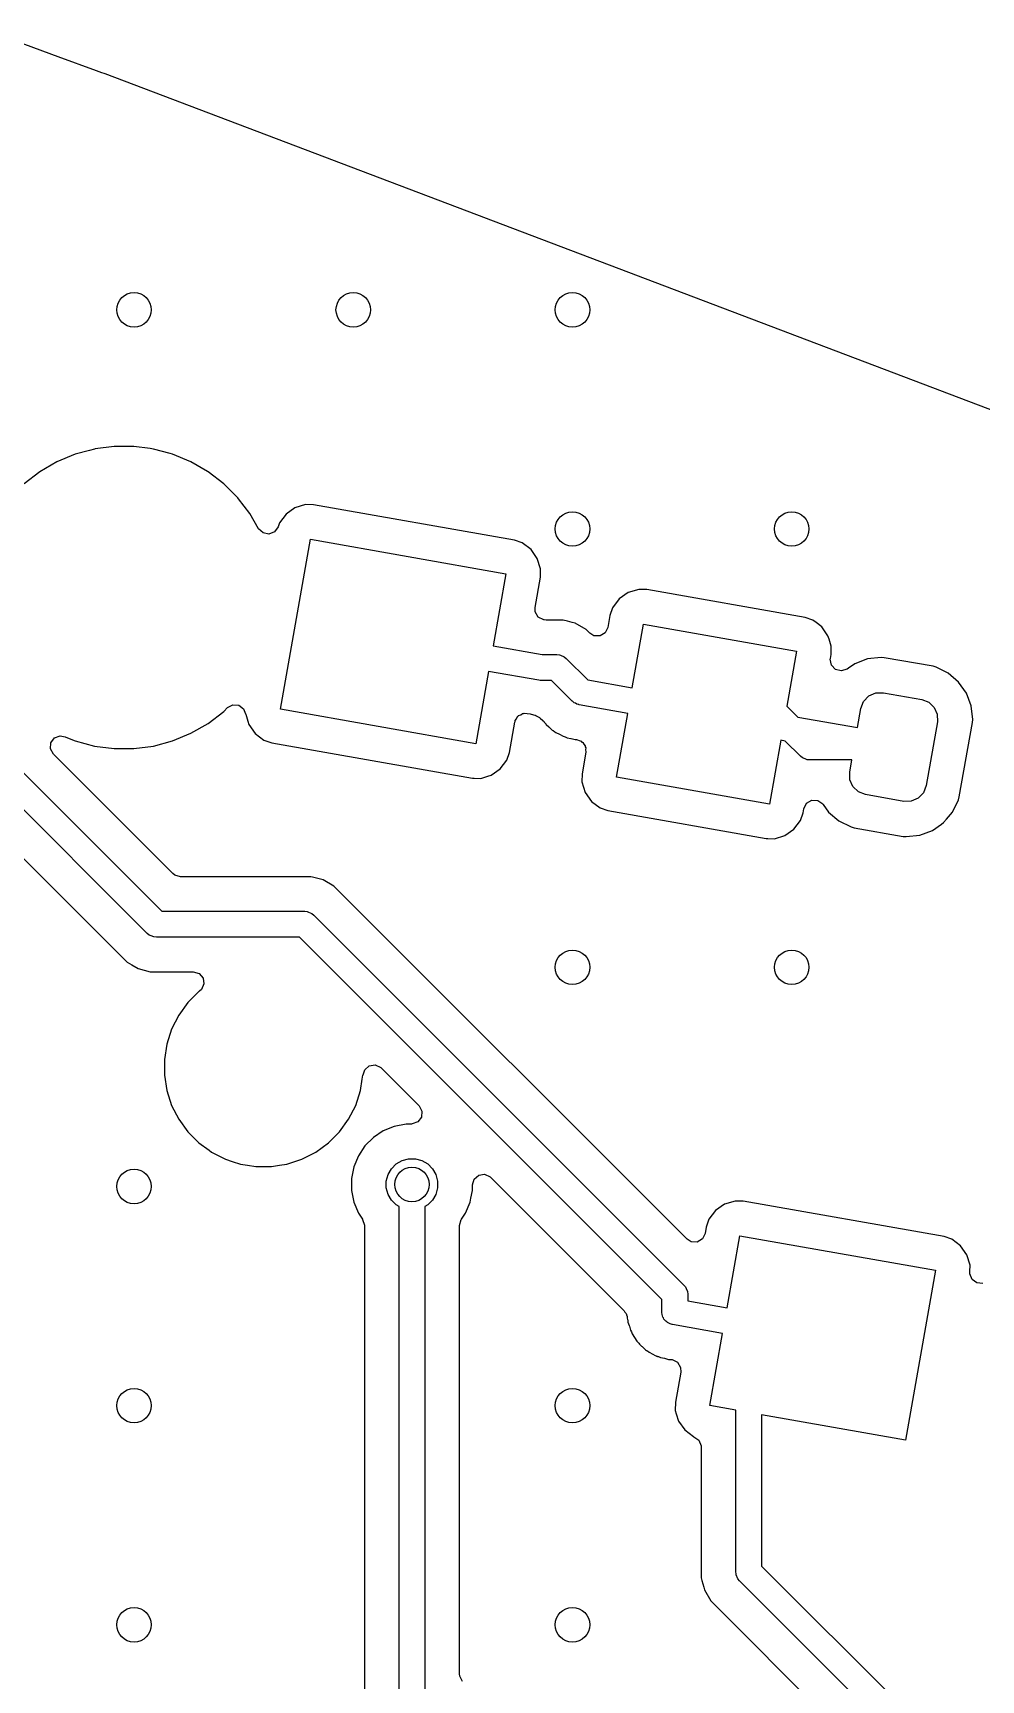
# Model space of a CAD drawing. Extents: x 2.6 to 14.2, y -9.4 to -3.8.
# Drawn here: x 5.837 to 6.27, y -4.656 to -3.904 of the extents above; entities that cross this region are included whole.
import ezdxf

# ---------------------------------------------------------------- set-up
doc = ezdxf.new("R2010")
doc.units = 0
doc.header["$MEASUREMENT"] = 0
doc.layers.add('BLACK', color=7, linetype='CONTINUOUS')

msp = doc.modelspace()

# ---------------------------------------------------------------- linework, layer by layer
at = {"layer": 'BLACK', "linetype": 'CONTINUOUS'}
for p, q in [((5.81916, -3.90421), (5.84854, -3.91492)), ((5.84854, -3.91492), (5.86598, -3.92127)), ((5.86598, -3.92127), (5.86603, -3.92129)), ((5.86603, -3.92129), (5.86842, -3.9222)), ((5.86842, -3.9222), (5.86842, -3.9222)), ((5.86842, -3.9222), (5.86842, -3.9222)), ((5.86842, -3.9222), (5.86945, -3.92259)), ((5.86945, -3.92259), (5.86945, -3.92259)), ((5.86945, -3.92259), (5.86986, -3.92275)), ((5.86986, -3.92275), (5.86986, -3.92275)), ((5.86986, -3.92275), (7.14417, -4.40606)), ((5.86287, -4.0947), (5.85642, -4.09643)), ((5.86514, -4.09409), (5.86287, -4.0947)), ((5.86557, -4.09403), (5.86514, -4.09409)), ((5.8741, -4.09291), (5.86557, -4.09403)), ((5.88313, -4.09291), (5.8741, -4.09291)), ((5.8741, -4.09291), (5.8741, -4.09291)), ((5.89059, -4.09389), (5.88313, -4.09291)), ((5.88313, -4.09291), (5.88313, -4.09291)), ((5.89209, -4.09409), (5.89059, -4.09389)), ((5.89973, -4.09614), (5.89209, -4.09409)), ((5.84807, -4.09989), (5.84025, -4.1044)), ((5.85642, -4.09643), (5.84807, -4.09989)), ((5.84807, -4.09989), (5.84807, -4.09989)), ((5.90082, -4.09643), (5.89973, -4.09614)), ((5.90916, -4.09989), (5.90082, -4.09643)), ((5.91678, -4.10428), (5.90916, -4.09989)), ((5.90916, -4.09989), (5.90916, -4.09989)), ((5.84025, -4.1044), (5.83308, -4.1099)), ((5.91699, -4.1044), (5.91678, -4.10428)), ((5.92415, -4.1099), (5.91699, -4.1044)), ((5.93054, -4.11629), (5.92415, -4.1099)), ((5.92415, -4.1099), (5.92415, -4.1099)), ((5.93094, -4.11681), (5.93054, -4.11629)), ((5.93054, -4.11629), (5.93054, -4.11629)), ((5.93054, -4.11629), (5.93054, -4.11629)), ((5.93604, -4.12346), (5.93094, -4.11681)), ((5.94008, -4.13045), (5.93604, -4.12346)), ((5.93604, -4.12346), (5.93604, -4.12346)), ((5.93604, -4.12346), (5.93604, -4.12346)), ((5.95257, -4.12376), (5.94956, -4.12775)), ((5.95666, -4.1209), (5.95257, -4.12376)), ((5.95257, -4.12376), (5.95257, -4.12376)), ((5.96144, -4.11944), (5.95666, -4.1209)), ((5.95666, -4.1209), (5.95666, -4.1209)), ((5.96517, -4.1195), (5.96144, -4.11944)), ((5.96144, -4.11944), (5.96144, -4.11944)), ((6.05679, -4.13566), (5.96517, -4.1195)), ((5.96517, -4.1195), (5.96517, -4.1195)), ((5.71792, -4.12702), (5.89588, -4.30498)), ((5.94008, -4.13046), (5.94008, -4.13045)), ((5.94208, -4.13236), (5.94008, -4.13046)), ((5.94478, -4.13287), (5.94208, -4.13236)), ((5.94733, -4.13185), (5.94478, -4.13287)), ((5.94892, -4.1296), (5.94733, -4.13185)), ((5.94956, -4.12775), (5.94892, -4.1296)), ((5.88926, -4.31507), (5.71129, -4.1371)), ((5.94998, -4.21279), (5.96366, -4.13525)), ((5.96366, -4.13525), (6.05283, -4.15097)), ((6.06033, -4.13688), (6.05679, -4.13566)), ((6.05679, -4.13566), (6.05679, -4.13566)), ((6.05679, -4.13566), (6.05679, -4.13566)), ((6.05679, -4.13566), (6.05679, -4.13566)), ((6.05679, -4.13566), (6.05679, -4.13566)), ((6.06432, -4.13988), (6.06033, -4.13688)), ((6.06033, -4.13688), (6.06033, -4.13688)), ((6.06033, -4.13688), (6.06033, -4.13688)), ((6.06718, -4.14397), (6.06432, -4.13988)), ((6.06864, -4.14875), (6.06718, -4.14397)), ((6.05283, -4.15097), (6.04702, -4.18393)), ((6.06614, -4.16633), (6.06858, -4.15249)), ((6.06858, -4.15249), (6.06864, -4.14875)), ((6.10457, -4.16246), (6.10156, -4.16645)), ((6.10866, -4.15959), (6.10457, -4.16246)), ((6.10457, -4.16246), (6.10457, -4.16246)), ((6.11343, -4.15813), (6.10866, -4.15959)), ((6.11717, -4.1582), (6.11343, -4.15813)), ((6.11343, -4.15813), (6.11343, -4.15813)), ((6.1894, -4.17094), (6.11717, -4.1582)), ((6.11717, -4.1582), (6.11717, -4.1582)), ((6.06622, -4.1684), (6.06614, -4.16633)), ((6.06763, -4.17076), (6.06622, -4.1684)), ((6.0701, -4.17198), (6.06763, -4.17076)), ((6.10034, -4.16998), (6.09937, -4.17547)), ((6.10156, -4.16645), (6.10034, -4.16998)), ((6.10034, -4.16998), (6.10034, -4.16998)), ((6.18941, -4.17094), (6.1894, -4.17094)), ((6.1894, -4.17094), (6.1894, -4.17094)), ((6.1894, -4.17094), (6.1894, -4.17094)), ((6.19294, -4.17215), (6.18941, -4.17094)), ((6.18941, -4.17094), (6.18941, -4.17094)), ((6.07023, -4.17201), (6.0701, -4.17198)), ((6.07033, -4.17202), (6.07023, -4.17201)), ((6.07118, -4.1721), (6.07033, -4.17202)), ((6.07901, -4.1721), (6.07118, -4.1721)), ((6.08102, -4.17264), (6.07901, -4.1721)), ((6.07901, -4.1721), (6.07901, -4.1721)), ((6.08309, -4.17319), (6.08102, -4.17264)), ((6.08452, -4.17358), (6.08309, -4.17319)), ((6.08309, -4.17319), (6.08309, -4.17319)), ((6.08947, -4.17643), (6.08452, -4.17358)), ((6.08452, -4.17358), (6.08452, -4.17358)), ((6.09111, -4.17808), (6.08947, -4.17643)), ((6.08947, -4.17643), (6.08947, -4.17643)), ((6.09304, -4.17926), (6.09111, -4.17808)), ((6.09815, -4.17794), (6.09579, -4.17935)), ((6.09937, -4.17547), (6.09815, -4.17794)), ((6.11053, -4.20303), (6.11566, -4.17394)), ((6.11566, -4.17394), (6.18544, -4.18625)), ((6.19432, -4.17319), (6.19294, -4.17215)), ((6.19294, -4.17215), (6.19294, -4.17215)), ((6.19693, -4.17516), (6.19432, -4.17319)), ((6.19979, -4.17925), (6.19693, -4.17516)), ((6.19693, -4.17516), (6.19693, -4.17516)), ((6.04702, -4.18393), (6.06937, -4.18787)), ((6.09579, -4.17935), (6.09304, -4.17926)), ((6.20028, -4.18084), (6.19979, -4.17925)), ((6.20125, -4.18403), (6.20028, -4.18084)), ((6.20119, -4.18776), (6.20125, -4.18403)), ((6.06937, -4.18787), (6.07616, -4.18787)), ((6.07616, -4.18787), (6.07731, -4.18798)), ((6.07731, -4.18798), (6.07775, -4.18816)), ((6.07775, -4.18816), (6.07944, -4.18886)), ((6.07944, -4.18886), (6.08033, -4.1896)), ((6.08033, -4.1896), (6.09017, -4.19944)), ((6.18544, -4.18625), (6.18102, -4.21133)), ((6.20082, -4.18993), (6.20087, -4.18959)), ((6.20132, -4.19264), (6.20082, -4.18993)), ((6.20087, -4.18959), (6.20119, -4.18776)), ((6.2032, -4.19465), (6.20132, -4.19264)), ((6.21196, -4.192), (6.20913, -4.19398)), ((6.21778, -4.18981), (6.21196, -4.192)), ((6.21196, -4.192), (6.21196, -4.192)), ((6.21196, -4.192), (6.21196, -4.192)), ((6.22397, -4.18914), (6.21778, -4.18981)), ((6.22536, -4.18927), (6.22397, -4.18914)), ((6.22397, -4.18914), (6.22397, -4.18914)), ((6.22397, -4.18914), (6.22397, -4.18914)), ((6.24771, -4.19321), (6.22536, -4.18927)), ((6.22536, -4.18927), (6.22536, -4.18927)), ((6.22536, -4.18927), (6.22536, -4.18927)), ((6.22536, -4.18927), (6.22536, -4.18927)), ((6.24906, -4.19356), (6.24771, -4.19321)), ((6.24771, -4.19321), (6.24771, -4.19321)), ((6.25465, -4.19631), (6.24906, -4.19356)), ((6.24906, -4.19356), (6.24906, -4.19356)), ((6.24906, -4.19356), (6.24906, -4.19356)), ((6.24906, -4.19356), (6.24906, -4.19356)), ((6.24906, -4.19356), (6.24906, -4.19356)), ((6.04497, -4.19556), (6.03916, -4.22852)), ((6.06785, -4.19959), (6.04497, -4.19556)), ((6.06854, -4.19964), (6.06785, -4.19959)), ((6.06888, -4.19968), (6.06854, -4.19964)), ((6.06897, -4.19968), (6.06888, -4.19968)), ((6.06901, -4.19968), (6.06897, -4.19968)), ((6.06902, -4.19968), (6.06901, -4.19968)), ((6.07371, -4.19968), (6.06902, -4.19968)), ((6.08314, -4.2091), (6.07371, -4.19968)), ((6.09017, -4.19944), (6.11053, -4.20303)), ((6.20587, -4.19532), (6.2032, -4.19465)), ((6.20847, -4.19444), (6.20587, -4.19532)), ((6.20913, -4.19398), (6.20847, -4.19444)), ((6.25937, -4.20036), (6.25465, -4.19631)), ((6.25465, -4.19631), (6.25465, -4.19631)), ((6.25465, -4.19631), (6.25465, -4.19631)), ((6.26294, -4.20545), (6.25937, -4.20036)), ((6.21606, -4.20919), (6.21845, -4.2067)), ((6.21845, -4.2067), (6.22162, -4.2053)), ((6.22162, -4.2053), (6.22507, -4.20523)), ((6.22507, -4.20523), (6.24252, -4.20831)), ((6.24252, -4.20831), (6.24574, -4.20956)), ((6.26513, -4.21128), (6.26294, -4.20545)), ((5.91699, -4.21925), (5.92415, -4.21375)), ((5.92415, -4.21375), (5.92586, -4.21205)), ((5.92586, -4.21205), (5.92828, -4.21073)), ((5.92828, -4.21073), (5.93102, -4.21092)), ((5.93102, -4.21092), (5.93322, -4.21257)), ((5.93322, -4.21257), (5.93415, -4.21482)), ((5.93415, -4.21482), (5.93418, -4.21501)), ((5.93418, -4.21501), (5.93516, -4.21824)), ((6.03916, -4.22852), (5.94998, -4.21279)), ((6.05814, -4.21617), (6.05844, -4.21598)), ((6.05844, -4.21598), (6.05864, -4.21569)), ((6.05864, -4.21569), (6.0596, -4.21529)), ((6.0596, -4.21529), (6.0605, -4.21475)), ((6.0605, -4.21475), (6.06092, -4.21474)), ((6.06092, -4.21474), (6.06118, -4.21463)), ((6.06118, -4.21463), (6.06257, -4.21467)), ((6.06257, -4.21467), (6.06397, -4.21492)), ((6.06397, -4.21492), (6.06439, -4.21501)), ((6.06439, -4.21501), (6.06602, -4.21545)), ((6.06602, -4.21545), (6.06602, -4.21545)), ((6.06602, -4.21545), (6.06633, -4.21553)), ((6.06633, -4.21553), (6.0663, -4.21567)), ((6.0663, -4.21567), (6.06822, -4.21651)), ((6.0832, -4.20915), (6.08314, -4.2091)), ((6.08323, -4.2092), (6.0832, -4.20915)), ((6.08333, -4.20926), (6.08323, -4.2092)), ((6.08401, -4.20982), (6.08333, -4.20926)), ((6.08403, -4.20984), (6.08401, -4.20982)), ((6.08463, -4.21009), (6.08403, -4.20984)), ((6.08517, -4.21043), (6.08463, -4.21009)), ((6.08607, -4.21069), (6.08517, -4.21043)), ((6.08616, -4.21072), (6.08607, -4.21069)), ((6.0862, -4.21072), (6.08616, -4.21072)), ((6.08629, -4.21074), (6.0862, -4.21072)), ((6.10848, -4.21466), (6.08629, -4.21074)), ((6.10335, -4.24373), (6.10848, -4.21466)), ((6.18102, -4.21133), (6.18603, -4.21633)), ((6.21327, -4.22114), (6.21481, -4.21241)), ((6.21481, -4.21241), (6.21606, -4.20919)), ((6.24574, -4.20956), (6.24824, -4.21195)), ((6.24824, -4.21195), (6.24963, -4.21511)), ((6.24963, -4.21511), (6.24971, -4.21857)), ((6.2658, -4.21746), (6.26513, -4.21128)), ((5.90916, -4.22377), (5.91699, -4.21925)), ((5.93516, -4.21824), (5.93564, -4.21979)), ((5.93564, -4.21979), (5.9385, -4.22388)), ((6.05447, -4.23248), (6.05691, -4.21863)), ((6.05691, -4.21863), (6.05707, -4.21831)), ((6.05707, -4.21831), (6.05708, -4.21796)), ((6.05708, -4.21796), (6.05767, -4.2171)), ((6.05767, -4.2171), (6.05814, -4.21617)), ((6.06822, -4.21651), (6.06853, -4.2168)), ((6.06853, -4.2168), (6.06973, -4.21799)), ((6.06973, -4.21799), (6.06974, -4.21801)), ((6.06974, -4.21801), (6.06996, -4.21823)), ((6.06996, -4.21823), (6.06997, -4.21824)), ((6.06997, -4.21824), (6.07034, -4.21861)), ((6.07034, -4.21861), (6.07035, -4.21862)), ((6.07035, -4.21862), (6.07036, -4.21863)), ((6.07036, -4.21863), (6.07089, -4.21926)), ((6.07089, -4.21926), (6.07107, -4.21952)), ((6.07107, -4.21952), (6.07115, -4.21964)), ((6.07115, -4.21964), (6.07119, -4.2197)), ((6.07119, -4.2197), (6.07119, -4.2197)), ((6.07119, -4.2197), (6.07249, -4.22079)), ((6.07249, -4.22079), (6.07281, -4.22107)), ((6.07281, -4.22107), (6.074, -4.22227)), ((6.074, -4.22227), (6.074, -4.22227)), ((6.074, -4.22227), (6.074, -4.22227)), ((6.074, -4.22227), (6.07446, -4.22254)), ((6.07446, -4.22254), (6.07516, -4.22303)), ((6.07516, -4.22303), (6.07557, -4.22337)), ((6.07557, -4.22337), (6.07557, -4.22337)), ((6.07557, -4.22337), (6.07557, -4.22337)), ((6.07557, -4.22337), (6.07729, -4.22417)), ((6.18603, -4.21633), (6.21327, -4.22114)), ((6.24971, -4.21857), (6.24458, -4.24765)), ((6.25968, -4.25283), (6.26567, -4.21886)), ((6.26567, -4.21886), (6.2658, -4.21746)), ((5.84515, -4.23086), (5.84535, -4.22812)), ((5.84647, -4.23327), (5.84515, -4.23086)), ((5.84535, -4.22812), (5.84699, -4.22591)), ((5.84699, -4.22591), (5.84957, -4.22495)), ((5.84957, -4.22495), (5.85179, -4.22531)), ((5.85179, -4.22531), (5.85291, -4.22578)), ((5.85291, -4.22578), (5.85642, -4.22723)), ((5.85642, -4.22723), (5.86514, -4.22957)), ((5.86514, -4.22957), (5.8741, -4.23075)), ((5.8741, -4.23075), (5.8741, -4.23075)), ((5.8741, -4.23075), (5.88313, -4.23075)), ((5.88313, -4.23075), (5.89209, -4.22957)), ((5.88313, -4.23075), (5.88313, -4.23075)), ((5.89209, -4.22957), (5.90082, -4.22723)), ((5.90082, -4.22723), (5.90916, -4.22377)), ((5.9385, -4.22388), (5.94249, -4.22689)), ((5.94249, -4.22689), (5.94602, -4.2281)), ((5.94602, -4.2281), (6.03764, -4.24426)), ((6.07729, -4.22417), (6.07895, -4.22513)), ((6.07895, -4.22513), (6.07987, -4.22537)), ((6.07987, -4.22537), (6.08074, -4.22578)), ((6.08074, -4.22578), (6.08241, -4.22607)), ((6.08241, -4.22607), (6.08253, -4.2261)), ((6.08253, -4.2261), (6.08268, -4.22612)), ((6.08268, -4.22612), (6.08446, -4.2266)), ((6.08446, -4.2266), (6.08503, -4.2266)), ((6.08503, -4.2266), (6.08551, -4.2267)), ((6.08551, -4.2267), (6.08631, -4.22712)), ((6.08631, -4.22712), (6.08718, -4.22738)), ((6.08718, -4.22738), (6.08751, -4.22775)), ((6.08751, -4.22775), (6.08794, -4.22798)), ((6.08794, -4.22798), (6.08839, -4.22877)), ((6.08839, -4.22877), (6.08898, -4.22946)), ((6.08898, -4.22946), (6.08905, -4.22995)), ((6.08905, -4.22995), (6.0893, -4.23038)), ((6.0893, -4.23038), (6.08924, -4.23128)), ((6.17827, -4.22696), (6.17314, -4.25604)), ((6.18031, -4.22732), (6.17827, -4.22696)), ((6.1872, -4.23421), (6.18031, -4.22732)), ((5.90098, -4.28779), (5.84647, -4.23327)), ((6.05025, -4.24), (6.05326, -4.23601)), ((6.05326, -4.23601), (6.05447, -4.23248)), ((6.08935, -4.23233), (6.08761, -4.24222)), ((6.08924, -4.23128), (6.08937, -4.23218)), ((6.08937, -4.23218), (6.08935, -4.23233)), ((6.18809, -4.23494), (6.1872, -4.23421)), ((6.18934, -4.23546), (6.18809, -4.23494)), ((6.19022, -4.23582), (6.18934, -4.23546)), ((6.19137, -4.23594), (6.19022, -4.23582)), ((6.21066, -4.23594), (6.19137, -4.23594)), ((6.20968, -4.24149), (6.21066, -4.23594)), ((5.79334, -4.24144), (5.88013, -4.32823)), ((6.03764, -4.24426), (6.03839, -4.24427)), ((6.03839, -4.24427), (6.04138, -4.24432)), ((6.04138, -4.24432), (6.04463, -4.24333)), ((6.04138, -4.24432), (6.04138, -4.24432)), ((6.04138, -4.24432), (6.04138, -4.24432)), ((6.04463, -4.24333), (6.04616, -4.24286)), ((6.04616, -4.24286), (6.05025, -4.24)), ((6.04616, -4.24286), (6.04616, -4.24286)), ((6.04616, -4.24286), (6.04616, -4.24286)), ((6.08761, -4.24222), (6.08754, -4.24595)), ((6.08754, -4.24595), (6.08754, -4.24595)), ((6.08754, -4.24595), (6.089, -4.25073)), ((6.08761, -4.24222), (6.08761, -4.24222)), ((6.17314, -4.25604), (6.10335, -4.24373)), ((6.20976, -4.24495), (6.20968, -4.24149)), ((6.21115, -4.24811), (6.20976, -4.24495)), ((6.089, -4.25073), (6.09187, -4.25482)), ((6.21365, -4.2505), (6.21115, -4.24811)), ((6.21687, -4.25176), (6.21365, -4.2505)), ((6.23432, -4.25483), (6.21687, -4.25176)), ((6.24094, -4.25336), (6.23777, -4.25476)), ((6.24333, -4.25087), (6.24094, -4.25336)), ((6.24458, -4.24765), (6.24333, -4.25087)), ((6.25932, -4.25419), (6.25968, -4.25283)), ((6.09187, -4.25482), (6.09187, -4.25482)), ((6.09187, -4.25482), (6.09585, -4.25783)), ((6.09585, -4.25783), (6.09939, -4.25904)), ((6.09939, -4.25904), (6.17162, -4.27178)), ((6.18723, -4.26353), (6.18845, -4.26)), ((6.18845, -4.26), (6.18877, -4.25817)), ((6.18877, -4.25817), (6.19, -4.25571)), ((6.19, -4.25571), (6.19236, -4.2543)), ((6.19236, -4.2543), (6.1951, -4.25438)), ((6.1951, -4.25438), (6.19737, -4.25594)), ((6.19737, -4.25594), (6.19758, -4.25622)), ((6.19758, -4.25622), (6.20002, -4.25971)), ((6.20002, -4.25971), (6.20474, -4.26375)), ((6.23777, -4.25476), (6.23432, -4.25483)), ((6.25381, -4.263), (6.25658, -4.25977)), ((6.25658, -4.25977), (6.25932, -4.25419)), ((6.18014, -4.27039), (6.18423, -4.26752)), ((6.18423, -4.26752), (6.18723, -4.26353)), ((6.20474, -4.26375), (6.21033, -4.2665)), ((6.21033, -4.2665), (6.21168, -4.26685)), ((6.21168, -4.26685), (6.23403, -4.27079)), ((6.24161, -4.27025), (6.24743, -4.26807)), ((6.24743, -4.26807), (6.25158, -4.26516)), ((6.25158, -4.26516), (6.25253, -4.2645)), ((6.25253, -4.2645), (6.25255, -4.26447)), ((6.25255, -4.26447), (6.25381, -4.263)), ((6.17162, -4.27178), (6.17237, -4.27179)), ((6.17237, -4.27179), (6.17536, -4.27185)), ((6.17536, -4.27185), (6.18014, -4.27039)), ((6.17536, -4.27185), (6.17536, -4.27185)), ((6.17536, -4.27185), (6.17536, -4.27185)), ((6.17536, -4.27185), (6.17536, -4.27185)), ((6.23403, -4.27079), (6.23542, -4.27093)), ((6.23542, -4.27093), (6.24161, -4.27025)), ((5.90179, -4.28844), (5.90098, -4.28779)), ((5.90443, -4.28922), (5.90179, -4.28844)), ((5.96395, -4.28922), (5.90443, -4.28922)), ((5.96468, -4.28941), (5.96395, -4.28922)), ((5.96395, -4.28922), (5.96395, -4.28922)), ((5.96762, -4.2902), (5.96468, -4.28941)), ((5.96946, -4.29069), (5.96762, -4.2902)), ((5.96762, -4.2902), (5.96762, -4.2902)), ((5.97441, -4.29355), (5.96946, -4.29069)), ((5.96946, -4.29069), (5.96946, -4.29069)), ((6.1355, -4.45464), (5.97441, -4.29355)), ((5.97441, -4.29355), (5.97441, -4.29355)), ((5.89588, -4.30498), (5.9611, -4.30498)), ((5.9611, -4.30498), (5.96225, -4.3051)), ((5.96225, -4.3051), (5.96277, -4.30531)), ((5.96277, -4.30531), (5.96438, -4.30598)), ((5.96438, -4.30598), (5.96527, -4.30671)), ((5.96527, -4.30671), (6.13406, -4.4755)), ((5.89015, -4.3158), (5.88926, -4.31507)), ((5.89105, -4.31617), (5.89015, -4.3158)), ((5.89228, -4.31668), (5.89105, -4.31617)), ((5.89343, -4.3168), (5.89228, -4.31668)), ((5.95865, -4.3168), (5.89343, -4.3168)), ((6.12398, -4.48212), (5.95865, -4.3168)), ((5.88013, -4.32823), (5.88228, -4.32947)), ((5.88228, -4.32947), (5.88507, -4.33109)), ((5.88507, -4.33109), (5.89058, -4.33256)), ((5.89058, -4.33256), (5.89058, -4.33256)), ((5.89058, -4.33256), (5.89629, -4.33256)), ((5.89629, -4.33256), (5.91028, -4.33256)), ((5.91028, -4.33256), (5.91292, -4.33334)), ((5.91292, -4.33334), (5.91472, -4.33542)), ((5.91472, -4.33542), (5.91511, -4.33814)), ((5.91286, -4.34161), (5.90782, -4.34665)), ((5.91315, -4.34139), (5.91286, -4.34161)), ((5.91397, -4.34064), (5.91315, -4.34139)), ((5.91511, -4.33814), (5.91397, -4.34064)), ((5.90782, -4.34665), (5.90363, -4.35241)), ((5.90782, -4.34665), (5.90782, -4.34665)), ((5.90039, -4.35877), (5.89819, -4.36555)), ((5.90363, -4.35241), (5.90039, -4.35877)), ((5.90039, -4.35877), (5.90039, -4.35877)), ((5.89819, -4.36555), (5.89707, -4.37259)), ((5.89707, -4.37259), (5.89707, -4.37972)), ((5.89707, -4.37972), (5.89819, -4.38676)), ((5.98737, -4.38157), (5.98766, -4.37972)), ((5.98766, -4.37972), (5.98768, -4.37953)), ((5.98768, -4.37953), (5.98777, -4.37954)), ((5.98777, -4.37954), (5.98844, -4.37725)), ((5.98844, -4.37725), (5.99052, -4.37545)), ((5.99052, -4.37545), (5.99324, -4.37506)), ((5.99324, -4.37506), (5.99574, -4.3762)), ((5.99574, -4.3762), (5.996, -4.37644)), ((5.996, -4.37644), (6.01326, -4.39371)), ((5.89819, -4.38676), (5.90039, -4.39354)), ((5.98434, -4.39354), (5.98655, -4.38676)), ((5.98655, -4.38676), (5.98737, -4.38157)), ((5.90039, -4.39354), (5.90039, -4.39354)), ((5.90039, -4.39354), (5.90363, -4.39989)), ((5.98111, -4.39989), (5.98434, -4.39354)), ((6.01326, -4.39371), (6.01458, -4.39612)), ((6.01458, -4.39612), (6.01439, -4.39886)), ((5.90363, -4.39989), (5.90782, -4.40566)), ((5.97692, -4.40566), (5.98111, -4.39989)), ((6.00197, -4.4031), (5.99695, -4.40518)), ((6.0073, -4.40204), (6.00197, -4.4031)), ((6.00197, -4.4031), (6.00197, -4.4031)), ((6.00981, -4.40204), (6.0073, -4.40204)), ((6.01016, -4.40203), (6.00981, -4.40204)), ((6.01274, -4.40107), (6.01016, -4.40203)), ((6.01439, -4.39886), (6.01274, -4.40107)), ((5.90782, -4.40566), (5.90782, -4.40566)), ((5.90782, -4.40566), (5.91286, -4.4107)), ((5.91286, -4.4107), (5.91286, -4.4107)), ((5.91286, -4.4107), (5.91744, -4.41403)), ((5.96611, -4.41489), (5.97187, -4.4107)), ((5.97187, -4.4107), (5.97692, -4.40566)), ((5.99244, -4.4082), (5.98859, -4.41204)), ((5.99695, -4.40518), (5.99244, -4.4082)), ((5.99244, -4.4082), (5.99244, -4.4082)), ((5.99695, -4.40518), (5.99695, -4.40518)), ((5.91744, -4.41403), (5.91863, -4.41489)), ((5.91863, -4.41489), (5.92189, -4.41655)), ((5.92189, -4.41655), (5.92498, -4.41813)), ((5.92498, -4.41813), (5.92498, -4.41813)), ((5.92498, -4.41813), (5.92807, -4.41914)), ((5.95297, -4.42033), (5.95975, -4.41813)), ((5.95975, -4.41813), (5.96611, -4.41489)), ((5.98558, -4.41655), (5.9835, -4.42157)), ((5.98859, -4.41204), (5.98558, -4.41655)), ((5.98558, -4.41655), (5.98558, -4.41655)), ((5.98859, -4.41204), (5.98859, -4.41204)), ((6.00283, -4.42025), (6.0055, -4.41871)), ((6.0055, -4.41871), (6.00847, -4.41791)), ((6.00847, -4.41791), (6.01156, -4.41791)), ((6.01156, -4.41791), (6.01454, -4.41871)), ((6.01454, -4.41871), (6.01721, -4.42025)), ((5.92807, -4.41914), (5.93176, -4.42033)), ((5.93176, -4.42033), (5.93502, -4.42085)), ((5.93502, -4.42085), (5.9388, -4.42145)), ((5.9388, -4.42145), (5.9388, -4.42145)), ((5.9388, -4.42145), (5.94593, -4.42145)), ((5.94593, -4.42145), (5.94952, -4.42088)), ((5.94952, -4.42088), (5.95297, -4.42033)), ((5.9835, -4.42157), (5.98244, -4.4269)), ((5.9835, -4.42157), (5.9835, -4.42157)), ((5.99831, -4.42808), (5.9991, -4.4251)), ((5.9991, -4.4251), (6.00065, -4.42243)), ((6.00065, -4.42243), (6.00283, -4.42025)), ((6.01721, -4.42025), (6.01939, -4.42243)), ((6.01939, -4.42243), (6.02093, -4.4251)), ((6.02093, -4.4251), (6.02173, -4.42808)), ((6.03837, -4.42718), (6.04045, -4.42538)), ((6.04045, -4.42538), (6.04317, -4.42499)), ((6.04317, -4.42499), (6.04567, -4.42613)), ((6.04567, -4.42613), (6.04593, -4.42637)), ((6.04593, -4.42637), (6.10678, -4.48722)), ((5.98244, -4.4269), (5.98244, -4.4269)), ((5.98244, -4.4269), (5.98244, -4.43233)), ((5.98244, -4.43233), (5.98244, -4.43233)), ((5.98244, -4.43233), (5.98244, -4.43233)), ((5.98244, -4.43233), (5.9835, -4.43766)), ((5.99831, -4.43116), (5.99831, -4.42808)), ((5.9991, -4.43414), (5.99831, -4.43116)), ((6.02173, -4.43116), (6.02093, -4.43414)), ((6.02173, -4.42808), (6.02173, -4.43116)), ((6.03688, -4.43592), (6.03759, -4.43233)), ((6.03759, -4.42982), (6.03837, -4.42718)), ((6.03759, -4.43233), (6.03759, -4.42982)), ((5.9835, -4.43766), (5.9835, -4.43766)), ((5.9835, -4.43766), (5.98558, -4.44268)), ((6.00065, -4.43681), (5.9991, -4.43414)), ((6.00283, -4.43899), (6.00065, -4.43681)), ((6.00411, -4.43973), (6.00283, -4.43899)), ((6.00411, -4.66395), (6.00411, -4.43973)), ((6.01721, -4.43899), (6.01592, -4.43973)), ((6.01592, -4.43973), (6.01592, -4.66151)), ((6.01939, -4.43681), (6.01721, -4.43899)), ((6.02093, -4.43414), (6.01939, -4.43681)), ((6.03446, -4.44268), (6.03653, -4.43766)), ((6.03653, -4.43766), (6.03688, -4.43592)), ((6.14851, -4.44152), (6.1455, -4.44551)), ((6.1526, -4.43866), (6.14851, -4.44152)), ((6.14851, -4.44152), (6.14851, -4.44152)), ((6.15738, -4.4372), (6.1526, -4.43866)), ((6.1526, -4.43866), (6.1526, -4.43866)), ((6.16111, -4.43726), (6.15738, -4.4372)), ((6.15738, -4.4372), (6.15738, -4.4372)), ((6.25273, -4.45342), (6.16111, -4.43726)), ((6.16111, -4.43726), (6.16111, -4.43726)), ((5.98558, -4.44268), (5.98558, -4.44268)), ((5.98558, -4.44268), (5.98558, -4.44268)), ((5.98558, -4.44268), (5.98748, -4.44552)), ((5.98748, -4.44552), (5.98752, -4.44559)), ((5.98752, -4.44559), (5.98834, -4.44822)), ((5.98834, -4.44822), (5.98834, -4.4483)), ((5.98834, -4.4483), (5.98834, -4.66681)), ((6.03169, -4.4483), (6.03246, -4.44566)), ((6.03169, -4.65295), (6.03169, -4.4483)), ((6.03246, -4.44566), (6.03251, -4.44559)), ((6.03251, -4.44559), (6.03256, -4.44552)), ((6.03256, -4.44552), (6.03446, -4.44268)), ((6.14428, -4.44905), (6.14376, -4.45203)), ((6.1455, -4.44551), (6.14428, -4.44905)), ((6.14428, -4.44905), (6.14428, -4.44905)), ((6.13743, -4.45582), (6.1355, -4.45464)), ((6.14018, -4.45591), (6.13743, -4.45582)), ((6.14254, -4.4545), (6.14018, -4.45591)), ((6.14376, -4.45203), (6.14254, -4.4545)), ((6.15379, -4.48597), (6.1596, -4.45301)), ((6.1596, -4.45301), (6.24877, -4.46873)), ((6.25627, -4.45463), (6.25273, -4.45342)), ((6.25273, -4.45342), (6.25273, -4.45342)), ((6.25273, -4.45342), (6.25273, -4.45342)), ((6.25273, -4.45342), (6.25273, -4.45342)), ((6.25273, -4.45342), (6.25273, -4.45342)), ((6.26026, -4.45764), (6.25627, -4.45463)), ((6.25627, -4.45463), (6.25627, -4.45463)), ((6.25627, -4.45463), (6.25627, -4.45463)), ((6.26312, -4.46173), (6.26026, -4.45764)), ((6.26458, -4.46651), (6.26312, -4.46173)), ((6.24877, -4.46873), (6.2351, -4.54627)), ((6.26452, -4.4699), (6.26453, -4.46926)), ((6.26453, -4.47033), (6.26452, -4.4699)), ((6.26453, -4.46926), (6.26458, -4.46651)), ((6.2655, -4.47291), (6.26453, -4.47033)), ((6.13406, -4.4755), (6.13479, -4.47639)), ((6.13479, -4.47639), (6.13509, -4.47711)), ((6.13509, -4.47711), (6.13567, -4.47852)), ((6.13567, -4.47852), (6.13579, -4.47967)), ((6.2677, -4.47456), (6.2655, -4.47291)), ((6.27044, -4.47476), (6.2677, -4.47456)), ((6.12398, -4.48775), (6.12398, -4.48212)), ((6.13579, -4.47967), (6.13579, -4.48279)), ((6.13579, -4.48279), (6.15379, -4.48597)), ((6.10678, -4.48722), (6.10716, -4.48792)), ((6.10716, -4.48792), (6.1077, -4.4885)), ((6.1077, -4.4885), (6.10804, -4.48952)), ((6.10804, -4.48952), (6.1081, -4.48963)), ((6.1081, -4.48963), (6.10811, -4.48974)), ((6.10811, -4.48974), (6.10813, -4.48982)), ((6.10813, -4.48982), (6.10821, -4.49024)), ((6.10821, -4.49024), (6.10821, -4.4906)), ((6.10821, -4.4906), (6.1084, -4.49131)), ((6.1084, -4.49131), (6.10844, -4.49152)), ((6.10844, -4.49152), (6.10849, -4.49195)), ((6.10849, -4.49195), (6.10854, -4.49248)), ((6.10854, -4.49248), (6.10911, -4.49405)), ((6.10911, -4.49405), (6.10919, -4.49427)), ((6.12399, -4.48784), (6.12398, -4.48775)), ((6.12398, -4.48788), (6.12399, -4.48784)), ((6.124, -4.48797), (6.12398, -4.48788)), ((6.12409, -4.4889), (6.124, -4.48797)), ((6.12434, -4.4895), (6.12409, -4.4889)), ((6.12448, -4.49013), (6.12434, -4.4895)), ((6.12477, -4.49055), (6.12448, -4.49013)), ((6.12497, -4.49103), (6.12477, -4.49055)), ((6.12543, -4.49149), (6.12497, -4.49103)), ((6.1258, -4.49201), (6.12543, -4.49149)), ((6.12623, -4.49229), (6.1258, -4.49201)), ((6.1266, -4.49266), (6.12623, -4.49229)), ((6.1272, -4.49291), (6.1266, -4.49266)), ((6.12774, -4.49325), (6.1272, -4.49291)), ((6.12864, -4.4935), (6.12774, -4.49325)), ((6.12873, -4.49354), (6.12864, -4.4935)), ((6.12877, -4.49354), (6.12873, -4.49354)), ((6.12886, -4.49356), (6.12877, -4.49354)), ((6.15173, -4.4976), (6.12886, -4.49356)), ((6.10919, -4.49427), (6.10969, -4.49611)), ((6.10969, -4.49611), (6.11016, -4.49694)), ((6.11016, -4.49694), (6.11049, -4.49784)), ((6.11049, -4.49784), (6.11159, -4.4994)), ((6.11159, -4.4994), (6.11254, -4.50106)), ((6.11254, -4.50106), (6.11322, -4.50173)), ((6.11322, -4.50173), (6.11346, -4.50208)), ((6.14592, -4.53055), (6.15173, -4.4976)), ((6.11346, -4.50208), (6.11376, -4.50252)), ((6.11376, -4.50252), (6.11376, -4.50252)), ((6.11376, -4.50252), (6.11411, -4.50281)), ((6.11411, -4.50281), (6.11473, -4.50333)), ((6.11473, -4.50333), (6.11506, -4.50361)), ((6.11506, -4.50361), (6.11538, -4.50389)), ((6.11538, -4.50389), (6.11657, -4.50509)), ((6.11657, -4.50509), (6.11657, -4.50509)), ((6.11657, -4.50509), (6.11657, -4.50509)), ((6.11657, -4.50509), (6.11703, -4.50536)), ((6.11703, -4.50536), (6.11703, -4.50536)), ((6.11703, -4.50536), (6.1174, -4.50557)), ((6.1174, -4.50557), (6.11814, -4.50618)), ((6.11814, -4.50618), (6.11986, -4.50699)), ((6.11986, -4.50699), (6.12099, -4.50764)), ((6.12099, -4.50764), (6.12135, -4.50785)), ((6.12135, -4.50785), (6.12152, -4.50794)), ((6.12152, -4.50794), (6.12182, -4.50802)), ((6.12182, -4.50802), (6.12203, -4.50808)), ((6.12203, -4.50808), (6.12203, -4.50808)), ((6.12203, -4.50808), (6.12244, -4.50819)), ((6.12244, -4.50819), (6.12331, -4.5086)), ((6.12331, -4.5086), (6.12519, -4.50893)), ((6.12519, -4.50893), (6.12703, -4.50942)), ((6.12703, -4.50942), (6.12756, -4.50942)), ((6.12756, -4.50942), (6.12841, -4.5095)), ((6.12841, -4.5095), (6.12846, -4.50951)), ((6.12846, -4.50951), (6.12866, -4.50954)), ((6.12866, -4.50954), (6.13113, -4.51076)), ((6.13262, -4.5152), (6.13018, -4.52903)), ((6.13113, -4.51076), (6.13254, -4.51312)), ((6.13254, -4.51312), (6.13262, -4.5152)), ((6.13018, -4.52903), (6.13012, -4.53277)), ((6.13018, -4.52903), (6.13018, -4.52903)), ((6.15771, -4.53263), (6.14592, -4.53055)), ((6.13012, -4.53277), (6.13012, -4.53277)), ((6.13012, -4.53277), (6.13055, -4.53421)), ((6.13055, -4.53421), (6.13158, -4.53755)), ((6.13158, -4.53755), (6.13444, -4.54164)), ((6.15771, -4.60628), (6.15771, -4.53263)), ((6.2351, -4.54627), (6.16952, -4.53471)), ((6.16952, -4.53471), (6.16952, -4.60384)), ((6.13444, -4.54164), (6.13843, -4.54465)), ((6.13843, -4.54465), (6.13865, -4.54472)), ((6.13865, -4.54472), (6.1409, -4.54631)), ((6.1409, -4.54631), (6.14192, -4.54887)), ((6.14192, -4.54887), (6.14194, -4.54934)), ((6.14194, -4.54934), (6.14194, -4.60914)), ((6.15783, -4.60744), (6.15771, -4.60628)), ((6.16952, -4.60384), (6.23265, -4.66696)), ((6.14194, -4.60914), (6.14225, -4.61029)), ((6.14225, -4.61029), (6.14308, -4.61337)), ((6.14308, -4.61337), (6.14342, -4.61465)), ((6.15797, -4.60777), (6.15783, -4.60744)), ((6.15871, -4.60956), (6.15797, -4.60777)), ((6.15944, -4.61046), (6.15871, -4.60956)), ((6.22603, -4.67705), (6.15944, -4.61046)), ((6.14342, -4.61465), (6.14342, -4.61465)), ((6.14342, -4.61465), (6.14628, -4.61959)), ((6.14628, -4.61959), (6.2169, -4.69021)), ((6.0318, -4.65399), (6.03169, -4.65295)), ((6.03312, -4.65641), (6.0318, -4.65399))]:
    msp.add_line(p, q, dxfattribs=at)
at = {"layer": 'BLACK'}
for centre in [(5.88323, -4.03054), (5.98323, -4.03054), (6.08323, -4.03054), (6.08323, -4.13054), (6.18323, -4.13054), (6.08323, -4.33054), (6.18323, -4.33054), (5.88323, -4.43054), (6.01002, -4.42962), (5.88323, -4.53054), (6.08323, -4.53054), (5.88323, -4.63054), (6.08323, -4.63054)]:
    msp.add_circle(centre, 0.00787, dxfattribs=at)

doc.saveas('drawing.dxf')
